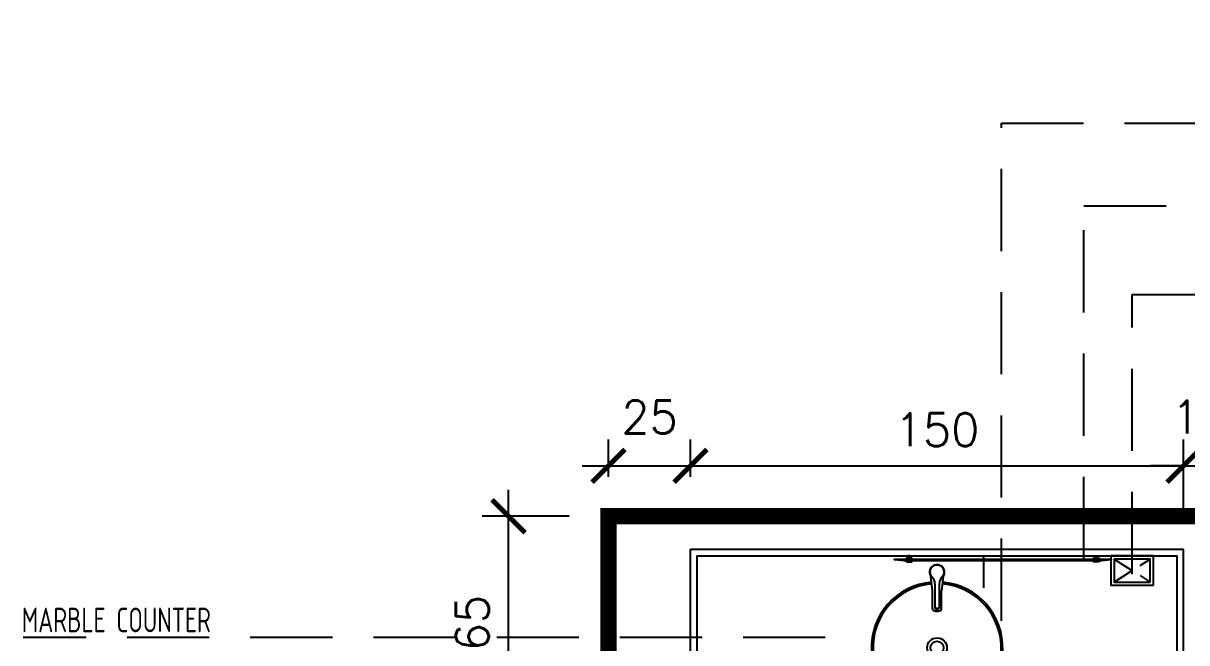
# Model space of a CAD drawing. Header units: centimetres. Extents: x -1797 to 2001, y -8788 to 1856.
# Drawn here: x -1113.7 to -759.6, y 1622.2 to 1810.7 of the extents above; entities that cross this region are included whole.
import ezdxf
from ezdxf.xclip import XClip

# ---------------------------------------------------------------- set-up
doc = ezdxf.new("R2010")
doc.units = ezdxf.units.CM
doc.header["$LTSCALE"] = 100
doc.header["$MEASUREMENT"] = 0
doc.header["$XCLIPFRAME"] = 0
doc.header["$PDMODE"] = 35
for name, pattern in [('[01]-A-P4-PL0 (Grnd Flr 4-Bedrm)$0$[01]-A-P4-PL0 (Grnd Flr 4-Bedrm)$0$HIDDEN', [0.375, 0.25, -0.125]), ('HIDDEN', [0.375, 0.25, -0.125]), ('HIDDEN2', [0.1875, 0.125, -0.0625])]:
    doc.linetypes.add(name, pattern=pattern)
for name, color, linetype in [('A0-01 FLOOR PLANS$0$BATH FIXTURES', 85, 'Continuous'), ('A0-01 FLOOR PLANS$0$WALL-01', 7, 'Continuous'), ('BATH FIXTURES', 85, 'Continuous'), ('DIM', 1, 'Continuous'), ('HATCH-1', 252, 'Continuous'), ('HIDDEN -03', 8, 'HIDDEN'), ('ID_Flooring_01', 123, 'Continuous'), ('ID_Flooring_02', 127, 'Continuous'), ('Text-1', 3, 'Continuous'), ('WALL-04', 1, 'Continuous')]:
    doc.layers.add(name, color=color, linetype=linetype)
doc.styles.add('22', font='romans.shx')
doc.styles.add('HB25Small', font='ARCHSTYL.SHX', dxfattribs={"width": 0.8, "height": 2.5})
doc.styles.add('ISO', font='isocp2.shx', dxfattribs={"width": 0.8})
doc.dimstyles.new('100', dxfattribs={"dimtxt": 15, "dimasz": 10, "dimexe": 8, "dimexo": 12, "dimgap": 6, "dimtad": 1, "dimdec": 0, "dimzin": 0, "dimdsep": 46, "dimtxsty": '22', "dimblk": 'ARCHTICK', "dimcen": 30, "dimdle": 8, "dimclrd": 1, "dimclre": 1, "dimclrt": 2, "dimadec": 0, "dimazin": 0, "dimtfac": 1, "dimtdec": 0, "dimtmove": 2, "dimatfit": 3, "dimldrblk": 'OBLIQUE', "dimfxl": 100, "dimtolj": 1, "dimtzin": 0, "dimarcsym": 0})
doc.dimstyles.new('DIM DET', dxfattribs={"dimtxt": 0.05, "dimasz": 0.025, "dimexe": 0.025, "dimexo": 0.025, "dimgap": 0.025, "dimtad": 1, "dimzin": 0, "dimdsep": 46, "dimtxsty": 'ISO', "dimblk": 'ARCHTICK', "dimcen": 0.1, "dimdle": 0.025, "dimclrd": 15, "dimclre": 15, "dimclrt": 2, "dimadec": 0, "dimazin": 0, "dimtfac": 1, "dimtmove": 2, "dimatfit": 0, "dimldrblk": 'ARCHTICK', "dimfxl": 0.17, "dimtzin": 1, "dimarcsym": 0})

# ---------------------------------------------------------------- blocks, each defined once
blk = doc.blocks.new('A0-01 FLOOR PLANS$0$Bath_WashBasin_D-40_01')
for p, q in [((-1.4, -7.96), (-1.88, -3.63)), ((-0.65, -5.9), (-0.65, -13.37)), ((0.65, -5.9), (0.65, -13.37)), ((1.88, -3.63), (1.4, -7.96)), ((-1.4, -13.5), (-1.4, -7.96)), ((1.4, -13.5), (1.4, -7.96)), ((0.65, -13.37), (-0.65, -13.37))]:
    blk.add_line(p, q)
for radius in [3, 2]:
    blk.add_circle((0, -25.3), radius)
for centre, radius, start, end in [((0, -2.3), 2.3, 324.6388, 215.3612), ((0, -2.3), 2.15, 320.9725, 219.0275), ((0, -25.3), 20, 94.8311, 85.1689), ((0, -25.3), 19.5, 94.7941, 85.2059), ((-3.61, -5.89), 2.96, 359.8082, 49.0473), ((3.61, -5.89), 2.96, 130.9527, 180.1918), ((0, -12.55), 1.05, 231.7534, 308.2466)]:
    blk.add_arc(centre, radius, start, end)
blk.add_ellipse((0, -13.5), major_axis=(-1.4, 0), ratio=0.500001, start_param=6.283185, end_param=9.424778)
blk = doc.blocks.new('A0-01 FLOOR PLANS')
at = {"layer": 'A0-01 FLOOR PLANS$0$WALL-01'}
for p, q in [((-1780, 1583), (-1780, 1798)), ((-1755, 1648), (-1755, 1798)), ((-1755, 1648), (-1514.98, 1648)), ((-1755, 1638), (-1605, 1638)), ((-1755, 1583), (-1755, 1638)), ((-1605, 1597.12), (-1605, 1638))]:
    blk.add_line(p, q, dxfattribs=at)
at = {"layer": 'A0-01 FLOOR PLANS$0$BATH FIXTURES'}
blk.add_blockref('A0-01 FLOOR PLANS$0$Bath_WashBasin_D-40_01', (-1680, 1633.3), dxfattribs=at)
blk = doc.blocks.new('_ARCHTICK')
at = {"color": 0, "linetype": 'ByBlock', "const_width": 0.15}
blk.add_lwpolyline([(-0.5, -0.5), (0.5, 0.5)], dxfattribs=at)
blk = doc.blocks.new('*D24')
at = {"layer": 'Defpoints', "color": 0, "transparency": 16777216}
for p in [(-910.56, 1676.04), (-935.56, 1660.69), (-910.56, 1660.69)]:
    blk.add_point(p, dxfattribs=at)
at = {"layer": 'DIM', "color": 1, "lineweight": -2, "transparency": 16777216}
for p, q in [((-935.56, 1672.69), (-935.56, 1684.04)), ((-910.56, 1672.69), (-910.56, 1684.04)), ((-943.56, 1676.04), (-902.56, 1676.04))]:
    blk.add_line(p, q, dxfattribs=at)
at = {"layer": 'DIM', "color": 1, "lineweight": -2, "transparency": 16777216, "xscale": 10, "yscale": 10, "zscale": 10, "rotation": 180}
blk.add_blockref('_ARCHTICK', (-935.56, 1676.04), dxfattribs=at)
at = {"layer": 'DIM', "color": 1, "lineweight": -2, "transparency": 16777216, "xscale": 10, "yscale": 10, "zscale": 10}
blk.add_blockref('_ARCHTICK', (-910.56, 1676.04), dxfattribs=at)
at = {"layer": 'DIM', "color": 2, "transparency": 16777216, "insert": (-923.06, 1690.91), "char_height": 10, "attachment_point": 5, "style": '22'}
blk.add_mtext('\\A1;25', dxfattribs=at)
blk = doc.blocks.new('_OBLIQUE')
at = {"color": 0, "linetype": 'ByBlock'}
blk.add_line((-0.5, -0.5), (0.5, 0.5), dxfattribs=at)
blk = doc.blocks.new('*D25')
at = {"layer": 'Defpoints', "color": 0, "transparency": 16777216}
for p in [(-760.56, 1676.04), (-910.56, 1660.69), (-760.56, 1650.69)]:
    blk.add_point(p, dxfattribs=at)
at = {"layer": 'DIM', "color": 1, "lineweight": -2, "transparency": 16777216}
for p, q in [((-910.56, 1672.69), (-910.56, 1684.04)), ((-760.56, 1662.69), (-760.56, 1684.04)), ((-918.56, 1676.04), (-752.56, 1676.04))]:
    blk.add_line(p, q, dxfattribs=at)
at = {"layer": 'DIM', "color": 1, "lineweight": -2, "transparency": 16777216, "xscale": 10, "yscale": 10, "zscale": 10, "rotation": 180}
blk.add_blockref('_ARCHTICK', (-910.56, 1676.04), dxfattribs=at)
at = {"layer": 'DIM', "color": 1, "lineweight": -2, "transparency": 16777216, "xscale": 10, "yscale": 10, "zscale": 10}
blk.add_blockref('_ARCHTICK', (-760.56, 1676.04), dxfattribs=at)
at = {"layer": 'DIM', "color": 2, "transparency": 16777216, "insert": (-835.56, 1687.04), "char_height": 10, "attachment_point": 5, "style": '22'}
blk.add_mtext('\\A1;150', dxfattribs=at)
blk = doc.blocks.new('*D26')
at = {"layer": 'Defpoints', "color": 0, "transparency": 16777216}
for p in [(-750.56, 1676.04), (-760.56, 1650.69), (-750.56, 1650.69)]:
    blk.add_point(p, dxfattribs=at)
at = {"layer": 'DIM', "color": 1, "lineweight": -2, "transparency": 16777216}
for p, q in [((-760.56, 1662.69), (-760.56, 1684.04)), ((-750.56, 1662.69), (-750.56, 1684.04)), ((-760.56, 1676.04), (-770.56, 1676.04)), ((-760.56, 1676.04), (-750.56, 1676.04)), ((-750.56, 1676.04), (-740.56, 1676.04))]:
    blk.add_line(p, q, dxfattribs=at)
at = {"layer": 'DIM', "color": 1, "lineweight": -2, "transparency": 16777216, "xscale": 10, "yscale": 10, "zscale": 10}
blk.add_blockref('_ARCHTICK', (-760.56, 1676.04), dxfattribs=at)
at = {"layer": 'DIM', "color": 1, "lineweight": -2, "transparency": 16777216, "xscale": 10, "yscale": 10, "zscale": 10, "rotation": 180}
blk.add_blockref('_ARCHTICK', (-750.56, 1676.04), dxfattribs=at)
at = {"layer": 'DIM', "color": 2, "transparency": 16777216, "insert": (-755.56, 1690.91), "char_height": 10, "attachment_point": 5, "style": '22'}
blk.add_mtext('\\A1;10', dxfattribs=at)
blk = doc.blocks.new('*D42')
at = {"layer": 'Defpoints', "color": 0, "transparency": 16777216}
for p in [(-965.98, 1660.69), (-935.56, 1660.69), (-930.56, 1595.69)]:
    blk.add_point(p, dxfattribs=at)
at = {"layer": 'DIM', "color": 1, "lineweight": -2, "transparency": 16777216}
for p, q in [((-965.98, 1587.69), (-965.98, 1668.69)), ((-947.56, 1660.69), (-973.98, 1660.69)), ((-942.56, 1595.69), (-973.98, 1595.69))]:
    blk.add_line(p, q, dxfattribs=at)
at = {"layer": 'DIM', "color": 1, "lineweight": -2, "transparency": 16777216, "xscale": 10, "yscale": 10, "zscale": 10}
for p, rotation in [((-965.98, 1660.69), 90), ((-965.98, 1595.69), 270)]:
    blk.add_blockref('_ARCHTICK', p, dxfattribs=dict(at, rotation=rotation))
at = {"layer": 'DIM', "color": 2, "transparency": 16777216, "insert": (-976.98, 1628.19), "char_height": 10, "attachment_point": 5, "rotation": 90, "style": '22'}
blk.add_mtext('\\A1;65', dxfattribs=at)
blk = doc.blocks.new('[01]-A-P4-PL0 (Grnd Flr 4-Bedrm)$0$[01]-A-P4-PL0 (Grnd Flr 4-Bedrm)$0$Mirror Screw-flat-5')
at = {"layer": 'WALL-04'}
for points in [[(-2.5318, -11.81), (-2.5486, -11.81), (-2.5486, -11.807), (-2.5318, -11.807)], [(-2.5318, -11.819), (-2.5486, -11.819), (-2.5486, -11.816), (-2.5318, -11.816)]]:
    blk.add_lwpolyline(points, close=True, dxfattribs=at)
blk.add_lwpolyline([(-2.5427, -11.807), (-2.5427, -11.8), (-2.5377, -11.8), (-2.5377, -11.807)], dxfattribs=at)
at = {"layer": 'WALL-04', "linetype": '[01]-A-P4-PL0 (Grnd Flr 4-Bedrm)$0$[01]-A-P4-PL0 (Grnd Flr 4-Bedrm)$0$HIDDEN', "ltscale": 0.01}
blk.add_lwpolyline([(-2.5377, -11.807), (-2.5377, -11.819), (-2.5427, -11.819), (-2.5427, -11.807)], dxfattribs=at)
blk = doc.blocks.new('[01]-A-P4-PL0 (Grnd Flr 4-Bedrm)$0$[01]-A-P4-PL0 (Grnd Flr 4-Bedrm)$0$Mirror Screw-flat-6')
at = {"layer": 'WALL-04'}
for points in [[(2.5318, -11.81), (2.5486, -11.81), (2.5486, -11.807), (2.5318, -11.807)], [(2.5318, -11.819), (2.5486, -11.819), (2.5486, -11.816), (2.5318, -11.816)]]:
    blk.add_lwpolyline(points, close=True, dxfattribs=at)
blk.add_lwpolyline([(2.5427, -11.807), (2.5427, -11.8), (2.5377, -11.8), (2.5377, -11.807)], dxfattribs=at)
at = {"layer": 'WALL-04', "linetype": '[01]-A-P4-PL0 (Grnd Flr 4-Bedrm)$0$[01]-A-P4-PL0 (Grnd Flr 4-Bedrm)$0$HIDDEN', "ltscale": 0.01}
blk.add_lwpolyline([(2.5377, -11.807), (2.5377, -11.819), (2.5427, -11.819), (2.5427, -11.807)], dxfattribs=at)

msp = doc.modelspace()

# ---------------------------------------------------------------- linework, layer by layer
at = {"layer": 'BATH FIXTURES', "linetype": 'ByBlock'}
for points in [[(-769.67, 1639.69), (-769.67, 1648.69), (-782.63, 1648.69), (-782.63, 1639.69)], [(-769.67, 1639.69), (-769.67, 1648.69), (-782.63, 1648.69), (-782.63, 1639.69)], [(-770.67, 1640.69), (-770.67, 1647.69), (-781.63, 1647.69), (-781.63, 1640.69)], [(-770.67, 1640.69), (-770.67, 1647.69), (-781.63, 1647.69), (-781.63, 1640.69)]]:
    msp.add_lwpolyline(points, close=True, dxfattribs=at)
at = {"layer": 'HATCH-1', "linetype": 'HIDDEN2', "ltscale": 0.5}
for p, q in [((-781.63, 1640.69), (-770.67, 1647.69)), ((-781.63, 1647.69), (-770.67, 1640.69))]:
    msp.add_line(p, q, dxfattribs=at)
at = {"layer": 'HIDDEN -03'}
for points in [[(-815.99, 1628.88), (-815.99, 1780.28), (-593.79, 1780.28)], [(-790.86, 1647.69), (-790.86, 1755.14), (-593.79, 1755.14)], [(-776.15, 1643.08), (-776.15, 1728.13), (-593.79, 1728.13)]]:
    msp.add_lwpolyline(points, dxfattribs=at)
at = {"layer": 'HIDDEN -03', "color": 6, "linetype": 'HIDDEN', "const_width": 5}
msp.add_lwpolyline([(-540.56, 1660.69), (-935.56, 1660.69), (-935.56, 1440.69), (-540.56, 1440.69)], close=True, dxfattribs=at)
at = {"layer": 'ID_Flooring_01'}
msp.add_lwpolyline([(-910.56, 1595.69), (-908.56, 1595.69), (-908.56, 1648.69), (-762.56, 1648.69), (-762.56, 1614.81)], dxfattribs=at)
at = {"layer": 'ID_Flooring_02'}
for p, q in [((-821.39, 1648.69), (-821.39, 1638.89)), ((-762.56, 1648.69), (-762.56, 1520.69))]:
    msp.add_line(p, q, dxfattribs=at)
at = {"layer": 'WALL-04', "linetype": 'ByBlock'}
msp.add_lwpolyline([(-782.55, 1647.39), (-785.55, 1647.09), (-845.55, 1647.09), (-848.55, 1647.39), (-848.55, 1647.69), (-782.55, 1647.69)], close=True, dxfattribs=at)

# ---------------------------------------------------------------- block references
at = {"xscale": -100, "yscale": 100, "zscale": 100}
for name, p in [('[01]-A-P4-PL0 (Grnd Flr 4-Bedrm)$0$[01]-A-P4-PL0 (Grnd Flr 4-Bedrm)$0$Mirror Screw-flat-5', (-1098.07, 2828.69)), ('[01]-A-P4-PL0 (Grnd Flr 4-Bedrm)$0$[01]-A-P4-PL0 (Grnd Flr 4-Bedrm)$0$Mirror Screw-flat-6', (-533.03, 2828.69))]:
    msp.add_blockref(name, p, dxfattribs=at)
at = {"layer": 'ID_Flooring_02'}
ref = msp.add_blockref('A0-01 FLOOR PLANS', (844.44, 12.69), dxfattribs=at)
XClip(ref).set_block_clipping_path([(-1780, 1428), (-1385, 1648)])

# ---------------------------------------------------------------- texts
at = {"layer": 'Text-1', "color": 3, "style": 'HB25Small', "width": 0.8}
msp.add_text('MARBLE COUNTER ', height=7.5, dxfattribs=at).set_placement((-1114.12, 1625.4, 40.2))

# ---------------------------------------------------------------- dimensions: what is measured, and where the dimension line sits
at = {"layer": 'DIM'}
for base, p1, p2, picture, middle in [((-910.56, 1676.04), (-935.56, 1660.69), (-910.56, 1660.69), '*D24', (-923.06, 1690.91)), ((-750.56, 1676.04), (-760.56, 1650.69), (-750.56, 1650.69), '*D26', (-755.56, 1690.91))]:
    dim = msp.add_linear_dim(base=base, p1=p1, p2=p2, dimstyle='100', override={"dimtxt": 10}, dxfattribs=at)
    dim.commit()
    dim.dimension.update_dxf_attribs({"geometry": picture, "text_midpoint": middle, "dimtype": 160})
dim = msp.add_linear_dim(base=(-760.56, 1676.04), p1=(-910.56, 1660.69), p2=(-760.56, 1650.69), dimstyle='100', override={"dimtxt": 10}, dxfattribs=at)
dim.commit()
dim.dimension.update_dxf_attribs({"geometry": '*D25', "text_midpoint": (-835.56, 1687.04)})
dim = msp.add_linear_dim(base=(-965.98, 1660.69), p1=(-930.56, 1595.69), p2=(-935.56, 1660.69), angle=90, dimstyle='100', override={"dimtxt": 10}, dxfattribs=at)
dim.commit()
dim.dimension.update_dxf_attribs({"geometry": '*D42', "text_midpoint": (-976.98, 1628.19)})

# ---------------------------------------------------------------- leaders
at = {"layer": 'HIDDEN -03'}
msp.add_leader([(-869.57, 1623.77), (-1113.67, 1623.77)], dimstyle='DIM DET', override={"dimasz": 0.04, "dimtad": 0, "dimclrd": 251, "dimldrblk": 'Dot', "dimfxl": 0.1}, dxfattribs=at)

doc.saveas('drawing.dxf')
